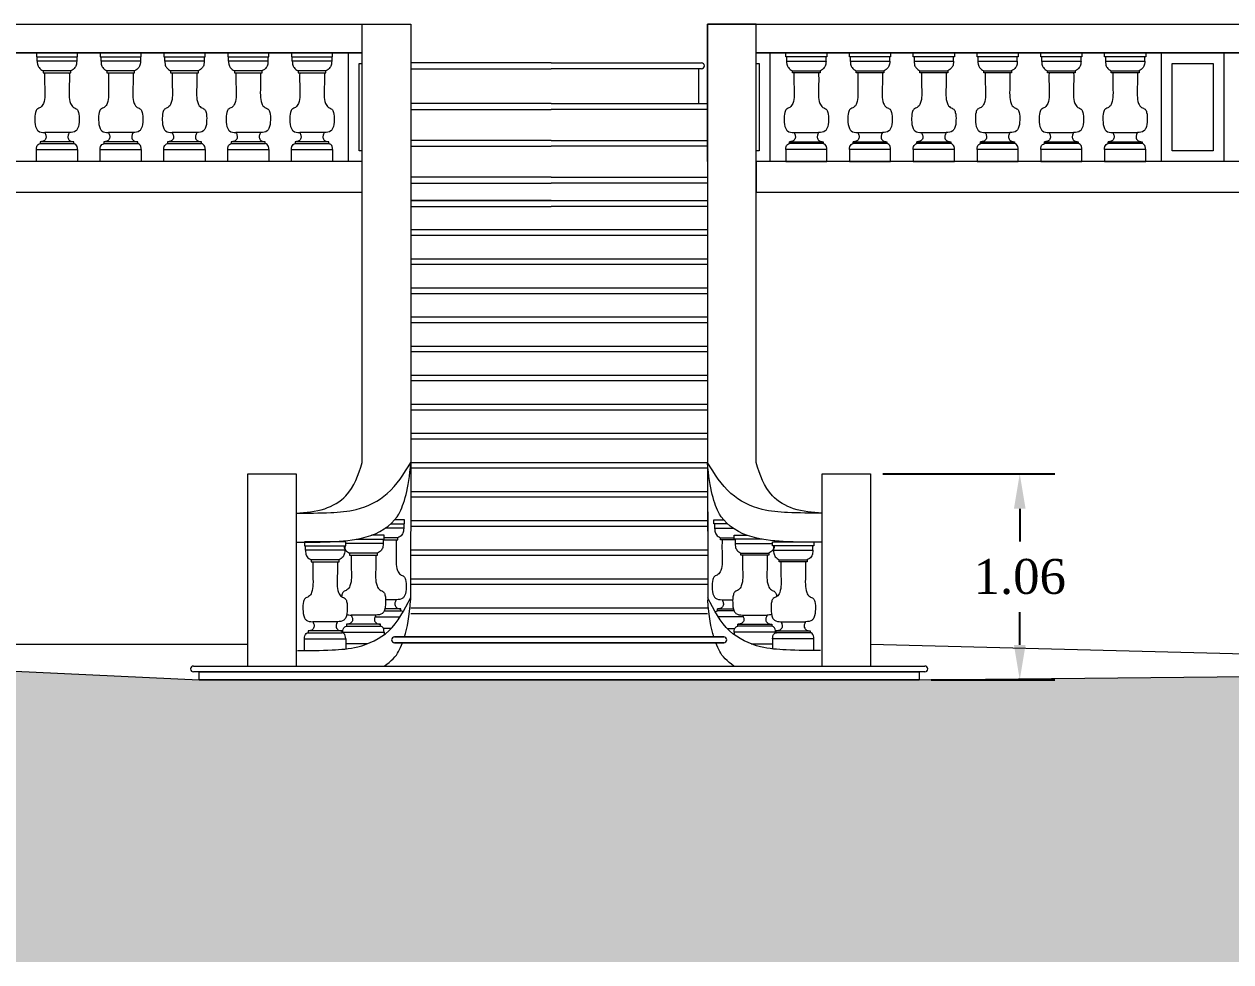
# Model space of a CAD drawing. Header units: millimetres. Extents: x -17502 to -16646, y 1856 to 2034.
# Drawn here: x -16912.18 to -16905.96, y 1865.61 to 1870.44 of the extents above; entities that cross this region are included whole.
import ezdxf

# ---------------------------------------------------------------- set-up
doc = ezdxf.new("R2010")
doc.units = ezdxf.units.MM
doc.layers.get('0').update_dxf_attribs({"lineweight": 9})
doc.layers.get('Defpoints').update_dxf_attribs({"lineweight": 9})
doc.styles.get("Standard").update_dxf_attribs({"font": 'times.ttf'})
doc.dimstyles.get("Standard").update_dxf_attribs({"dimtxt": 0.18, "dimasz": 0.18, "dimexe": 0.18, "dimexo": 0.0625, "dimgap": 0.09, "dimtad": 0, "dimtih": 1, "dimtoh": 1, "dimzin": 0, "dimdsep": 46, "dimtxsty": 'Standard', "dimcen": 0.09, "dimadec": 0, "dimazin": 0, "dimtfac": 1, "dimtofl": 0, "dimtmove": 0, "dimatfit": 3, "dimfxl": 1, "dimtolj": 1, "dimtzin": 0, "dimarcsym": 0})

# ---------------------------------------------------------------- blocks, each defined once
blk = doc.blocks.new('*D528')
at = {"color": 0, "lineweight": -2, "transparency": 16777216}
for p, q in [((-16907.7588, 1868.1227), (-16906.8722, 1868.1227)), ((-16907.0522, 1867.9427), (-16907.0522, 1867.7736)), ((-16907.0522, 1867.241), (-16907.0522, 1867.41)), ((-16907.5088, 1867.061), (-16906.8722, 1867.061))]:
    blk.add_line(p, q, dxfattribs=at)
at = {"color": 0, "lineweight": 9, "transparency": 16777216}
for points in [[(-16907.0822, 1867.9427), (-16907.0222, 1867.9427), (-16907.0522, 1868.1227)], [(-16907.0822, 1867.241), (-16907.0222, 1867.241), (-16907.0522, 1867.061)]]:
    blk.add_solid(points, dxfattribs=at)
at = {"layer": 'Defpoints', "color": 0, "lineweight": 9, "transparency": 16777216}
for p in [(-16907.8213, 1868.1227), (-16907.5713, 1867.061), (-16907.0522, 1867.061)]:
    blk.add_point(p, dxfattribs=at)
at = {"color": 0, "lineweight": 9, "transparency": 16777216, "insert": (-16907.0522, 1867.5918), "char_height": 0.18, "attachment_point": 5}
blk.add_mtext('\\A1;1.06', dxfattribs=at)

msp = doc.modelspace()

# ---------------------------------------------------------------- hatches: boundary and pattern name
at = {"lineweight": 9}
msp.add_hatch(color=254, dxfattribs=at).paths.add_polyline_path([(-16920.2863, 1868.3375), (-16915.1913, 1867.575), (-16915.1913, 1867.245), (-16911.2813, 1867.061), (-16907.5713, 1867.061), (-16902.7002, 1867.1129), (-16892.2233, 1866.8426), (-16892.2233, 1865.6063), (-16920.2863, 1865.6063)])

# ---------------------------------------------------------------- linework, layer by layer
for p, q in [((-16909.4679, 1870.2417), (-16910.1913, 1870.2417)), ((-16909.4679, 1870.2417), (-16908.6929, 1870.2417)), ((-16910.1913, 1870.2117), (-16909.4679, 1870.2117)), ((-16908.6929, 1870.2117), (-16909.4679, 1870.2117)), ((-16909.4679, 1870.0317), (-16910.1913, 1870.0317)), ((-16910.1913, 1870.0017), (-16909.4679, 1870.0017)), ((-16909.4679, 1870.0317), (-16908.6613, 1870.0317)), ((-16908.6613, 1870.0017), (-16909.4679, 1870.0017)), ((-16909.4679, 1869.8417), (-16910.1913, 1869.8417)), ((-16910.1913, 1869.8117), (-16909.4679, 1869.8117)), ((-16909.4679, 1869.8417), (-16908.6613, 1869.8417)), ((-16908.6613, 1869.8117), (-16909.4679, 1869.8117)), ((-16909.4679, 1869.6517), (-16910.1913, 1869.6517)), ((-16910.1913, 1869.6217), (-16909.4679, 1869.6217)), ((-16909.4679, 1869.6517), (-16908.6613, 1869.6517)), ((-16908.6613, 1869.6217), (-16909.4679, 1869.6217)), ((-16909.4679, 1869.5317), (-16910.1913, 1869.5317)), ((-16910.1913, 1869.5017), (-16909.4679, 1869.5017)), ((-16909.4679, 1869.5317), (-16908.6613, 1869.5317)), ((-16908.6613, 1869.5017), (-16909.4679, 1869.5017))]:
    msp.add_line(p, q, dxfattribs=at)
for points in [[(-16910.4413, 1870.2939), (-16915.2213, 1870.2939), (-16915.2213, 1870.4415), (-16910.1913, 1870.4415), (-16910.1913, 1870.2939)], [(-16910.4413, 1868.1804), (-16910.4413, 1870.4415), (-16910.1913, 1870.4415), (-16910.1913, 1868.1804)], [(-16908.6613, 1870.2939), (-16908.6613, 1870.4415), (-16903.9829, 1870.4415), (-16903.9829, 1870.2939), (-16908.4113, 1870.2939)], [(-16908.4113, 1868.1804), (-16908.4113, 1870.4415), (-16908.6613, 1870.4415), (-16908.6613, 1868.3836)], [(-16914.8696, 1870.2939), (-16912.8521, 1870.2939), (-16912.5304, 1870.2939), (-16910.5129, 1870.2939)], [(-16910.4413, 1869.7332), (-16910.5129, 1869.7332), (-16910.5129, 1870.2939), (-16910.4413, 1870.2939)], [(-16910.1913, 1870.2939), (-16910.1913, 1869.7332)], [(-16908.6613, 1869.7332), (-16908.6613, 1870.2939)], [(-16908.4113, 1870.2939), (-16908.3396, 1870.2939), (-16908.3396, 1869.7332), (-16908.4113, 1869.7332)], [(-16908.3396, 1870.2939), (-16906.3221, 1870.2939), (-16906.0004, 1870.2939), (-16903.9829, 1870.2939)], [(-16910.4413, 1869.7886), (-16910.4575, 1869.7886), (-16910.4575, 1870.2384), (-16910.4413, 1870.2384)], [(-16908.4113, 1870.2384), (-16908.395, 1870.2384), (-16908.395, 1869.7886), (-16908.4113, 1869.7886)], [(-16911.943, 1870.201), (-16912.0863, 1870.201)], [(-16911.6143, 1870.201), (-16911.7576, 1870.201)], [(-16911.2857, 1870.201), (-16911.429, 1870.201)], [(-16910.9571, 1870.201), (-16911.1004, 1870.201)], [(-16910.6285, 1870.201), (-16910.7718, 1870.201)], [(-16908.7079, 1870.2117), (-16908.7079, 1870.0317), (-16908.6613, 1870.0317)], [(-16908.2241, 1870.201), (-16908.0808, 1870.201)], [(-16907.8954, 1870.201), (-16907.7521, 1870.201)], [(-16907.5668, 1870.201), (-16907.4235, 1870.201)], [(-16907.2382, 1870.201), (-16907.0949, 1870.201)], [(-16906.9095, 1870.201), (-16906.7662, 1870.201)], [(-16906.5809, 1870.201), (-16906.4376, 1870.201)], [(-16911.9512, 1869.8821), (-16912.078, 1869.8821)], [(-16911.6226, 1869.8821), (-16911.7493, 1869.8821)], [(-16911.294, 1869.8821), (-16911.4207, 1869.8821)], [(-16910.9654, 1869.8821), (-16911.0921, 1869.8821)], [(-16910.6367, 1869.8821), (-16910.7635, 1869.8821)], [(-16908.2158, 1869.8821), (-16908.089, 1869.8821)], [(-16907.8871, 1869.8821), (-16907.7604, 1869.8821)], [(-16907.5585, 1869.8821), (-16907.4318, 1869.8821)], [(-16907.2299, 1869.8821), (-16907.1032, 1869.8821)], [(-16906.9013, 1869.8821), (-16906.7745, 1869.8821)], [(-16906.5726, 1869.8821), (-16906.4459, 1869.8821)], [(-16910.4413, 1869.7332), (-16915.1913, 1869.7332)], [(-16910.1913, 1869.5317), (-16908.6613, 1869.5317)], [(-16910.1913, 1869.3817), (-16908.6613, 1869.3817)], [(-16908.6613, 1869.3517), (-16910.1913, 1869.3517)], [(-16910.1913, 1869.2317), (-16908.6613, 1869.2317)], [(-16908.6613, 1869.2017), (-16910.1913, 1869.2017)], [(-16910.1913, 1869.0817), (-16908.6613, 1869.0817)], [(-16908.6613, 1869.0517), (-16910.1913, 1869.0517)], [(-16910.1913, 1868.9317), (-16908.6613, 1868.9317)], [(-16908.6613, 1868.9017), (-16910.1913, 1868.9017)], [(-16910.1913, 1868.7817), (-16908.6613, 1868.7817)], [(-16908.6613, 1868.7517), (-16910.1913, 1868.7517)], [(-16910.1913, 1868.6317), (-16908.6613, 1868.6317)], [(-16908.6613, 1868.6017), (-16910.1913, 1868.6017)], [(-16910.1913, 1868.4817), (-16908.6613, 1868.4817)], [(-16908.6613, 1868.4517), (-16910.1913, 1868.4517)], [(-16908.6613, 1868.3836), (-16908.66, 1867.4718)], [(-16910.1913, 1868.3317), (-16908.6613, 1868.3317)], [(-16908.6613, 1868.3017), (-16910.1913, 1868.3017)], [(-16910.1913, 1868.1817), (-16910.1925, 1867.4718)], [(-16910.1913, 1868.1817), (-16908.6613, 1868.1817)], [(-16908.661, 1868.18), (-16908.66, 1867.4718)], [(-16911.0313, 1867.1317), (-16911.0313, 1868.1227), (-16910.7813, 1868.1227), (-16910.7813, 1867.1317)], [(-16908.6613, 1868.1517), (-16910.1913, 1868.1517)], [(-16908.0713, 1867.1317), (-16908.0713, 1868.1227), (-16907.8213, 1868.1227), (-16907.8213, 1867.1317)], [(-16910.1913, 1868.0317), (-16908.6613, 1868.0317)], [(-16908.6613, 1868.0017), (-16910.1913, 1868.0017)], [(-16910.2942, 1867.8651), (-16910.2276, 1867.8651), (-16910.2276, 1867.8426), (-16910.3229, 1867.8426)], [(-16910.2942, 1867.8651), (-16910.2232, 1867.8651), (-16910.2232, 1867.8853), (-16910.2738, 1867.8853)], [(-16910.1913, 1867.8817), (-16908.6613, 1867.8817)], [(-16908.5583, 1867.8651), (-16908.6293, 1867.8651), (-16908.6293, 1867.8853), (-16908.5787, 1867.8853)], [(-16908.5583, 1867.8651), (-16908.6249, 1867.8651), (-16908.6249, 1867.8426), (-16908.5296, 1867.8426)], [(-16910.472, 1867.786), (-16910.3288, 1867.786), (-16910.3288, 1867.8062), (-16910.3929, 1867.8062)], [(-16908.6613, 1867.8517), (-16910.1913, 1867.8517)], [(-16908.3805, 1867.786), (-16908.5238, 1867.786), (-16908.5238, 1867.8062), (-16908.4596, 1867.8062)], [(-16910.5366, 1867.7719), (-16910.5366, 1867.7774)], [(-16910.472, 1867.786), (-16910.3331, 1867.786), (-16910.3331, 1867.7635), (-16910.5266, 1867.7635)], [(-16910.3331, 1867.7819), (-16910.2577, 1867.7819), (-16910.2577, 1867.7924), (-16910.3288, 1867.7924)], [(-16910.2577, 1867.7924), (-16910.3288, 1867.7924)], [(-16908.5948, 1867.7924), (-16908.5238, 1867.7924)], [(-16908.5194, 1867.7819), (-16908.5948, 1867.7819), (-16908.5948, 1867.7924), (-16908.5238, 1867.7924)], [(-16908.3805, 1867.786), (-16908.5194, 1867.786), (-16908.5194, 1867.7635), (-16908.3259, 1867.7635)], [(-16908.3159, 1867.7719), (-16908.3159, 1867.7774)], [(-16910.561, 1867.6791), (-16910.7043, 1867.6791)], [(-16910.3632, 1867.7133), (-16910.5065, 1867.7133)], [(-16910.1913, 1867.7317), (-16908.6613, 1867.7317)], [(-16908.6613, 1867.7017), (-16910.1913, 1867.7017)], [(-16908.4893, 1867.7133), (-16908.346, 1867.7133)], [(-16908.2915, 1867.6791), (-16908.1482, 1867.6791)], [(-16910.1913, 1867.5817), (-16908.6613, 1867.5817)], [(-16908.6613, 1867.5517), (-16910.1913, 1867.5517)], [(-16910.266, 1867.4735), (-16910.3206, 1867.4735)], [(-16910.1913, 1867.4317), (-16908.6613, 1867.4317)], [(-16908.5865, 1867.4735), (-16908.5319, 1867.4735)], [(-16910.3715, 1867.3944), (-16910.4982, 1867.3944)], [(-16910.3754, 1867.3856), (-16910.2459, 1867.3856)], [(-16910.3279, 1867.4168), (-16910.2421, 1867.4168), (-16910.2421, 1867.4264), (-16910.3244, 1867.4264)], [(-16908.6613, 1867.4017), (-16910.1913, 1867.4017)], [(-16908.5246, 1867.4168), (-16908.6104, 1867.4168), (-16908.6104, 1867.4264), (-16908.5281, 1867.4264)], [(-16908.4771, 1867.3856), (-16908.6067, 1867.3856)], [(-16908.481, 1867.3944), (-16908.3543, 1867.3944)], [(-16910.5693, 1867.3602), (-16910.696, 1867.3602)], [(-16910.541, 1867.3019), (-16910.541, 1867.3065), (-16910.3288, 1867.3065), (-16910.3288, 1867.2931)], [(-16910.2929, 1867.3246), (-16910.3315, 1867.3246)], [(-16908.5596, 1867.3246), (-16908.521, 1867.3246)], [(-16908.3115, 1867.3019), (-16908.3115, 1867.3065), (-16908.5238, 1867.3065), (-16908.5238, 1867.2931)], [(-16908.2832, 1867.3602), (-16908.1565, 1867.3602)], [(-16915.1913, 1867.245), (-16911.0313, 1867.245)], [(-16915.1913, 1867.245), (-16911.2813, 1867.061), (-16907.5713, 1867.061), (-16902.6218, 1867.1109)], [(-16910.7388, 1867.2113), (-16910.7388, 1867.2113), (-16910.7388, 1867.2723), (-16910.5266, 1867.2723), (-16910.5266, 1867.2199)], [(-16910.4166, 1867.2456), (-16910.5266, 1867.2456)], [(-16910.2747, 1867.2817), (-16908.5778, 1867.2817)], [(-16908.5778, 1867.2817), (-16910.2747, 1867.2817)], [(-16908.5778, 1867.2517), (-16910.2747, 1867.2517)], [(-16910.2747, 1867.2517), (-16908.5778, 1867.2517)], [(-16908.4359, 1867.2456), (-16908.3259, 1867.2456)], [(-16908.1137, 1867.2113), (-16908.1137, 1867.2113), (-16908.1137, 1867.2723), (-16908.3259, 1867.2723), (-16908.3259, 1867.2199)], [(-16907.8213, 1867.245), (-16892.2233, 1866.8426)], [(-16911.3113, 1867.1317), (-16907.5413, 1867.1317)], [(-16907.5413, 1867.1017), (-16911.3113, 1867.1017)], [(-16910.7813, 1867.061), (-16911.0313, 1867.061)], [(-16907.8213, 1867.061), (-16908.0713, 1867.061)]]:
    msp.add_lwpolyline(points, dxfattribs=at)
for points in [[(-16911.9085, 1870.2939), (-16912.1207, 1870.2939), (-16912.1207, 1870.2737), (-16911.9085, 1870.2737)], [(-16911.5799, 1870.2939), (-16911.7921, 1870.2939), (-16911.7921, 1870.2737), (-16911.5799, 1870.2737)], [(-16911.2512, 1870.2939), (-16911.4635, 1870.2939), (-16911.4635, 1870.2737), (-16911.2512, 1870.2737)], [(-16910.9226, 1870.2939), (-16911.1348, 1870.2939), (-16911.1348, 1870.2737), (-16910.9226, 1870.2737)], [(-16910.594, 1870.2939), (-16910.8062, 1870.2939), (-16910.8062, 1870.2737), (-16910.594, 1870.2737)], [(-16908.2585, 1870.2939), (-16908.0463, 1870.2939), (-16908.0463, 1870.2737), (-16908.2585, 1870.2737)], [(-16907.9299, 1870.2939), (-16907.7177, 1870.2939), (-16907.7177, 1870.2737), (-16907.9299, 1870.2737)], [(-16907.6013, 1870.2939), (-16907.389, 1870.2939), (-16907.389, 1870.2737), (-16907.6013, 1870.2737)], [(-16907.2726, 1870.2939), (-16907.0604, 1870.2939), (-16907.0604, 1870.2737), (-16907.2726, 1870.2737)], [(-16906.944, 1870.2939), (-16906.7318, 1870.2939), (-16906.7318, 1870.2737), (-16906.944, 1870.2737)], [(-16906.6154, 1870.2939), (-16906.4032, 1870.2939), (-16906.4032, 1870.2737), (-16906.6154, 1870.2737)], [(-16906.0004, 1869.7332), (-16906.3221, 1869.7332), (-16906.3221, 1870.2939), (-16906.0004, 1870.2939)], [(-16911.9128, 1870.2512), (-16912.1164, 1870.2512), (-16912.1164, 1870.2737), (-16911.9128, 1870.2737)], [(-16911.5842, 1870.2512), (-16911.7877, 1870.2512), (-16911.7877, 1870.2737), (-16911.5842, 1870.2737)], [(-16911.2556, 1870.2512), (-16911.4591, 1870.2512), (-16911.4591, 1870.2737), (-16911.2556, 1870.2737)], [(-16910.927, 1870.2512), (-16911.1305, 1870.2512), (-16911.1305, 1870.2737), (-16910.927, 1870.2737)], [(-16910.5983, 1870.2512), (-16910.8019, 1870.2512), (-16910.8019, 1870.2737), (-16910.5983, 1870.2737)], [(-16908.2542, 1870.2512), (-16908.0506, 1870.2512), (-16908.0506, 1870.2737), (-16908.2542, 1870.2737)], [(-16907.9255, 1870.2512), (-16907.722, 1870.2512), (-16907.722, 1870.2737), (-16907.9255, 1870.2737)], [(-16907.5969, 1870.2512), (-16907.3934, 1870.2512), (-16907.3934, 1870.2737), (-16907.5969, 1870.2737)], [(-16907.2683, 1870.2512), (-16907.0648, 1870.2512), (-16907.0648, 1870.2737), (-16907.2683, 1870.2737)], [(-16906.9397, 1870.2512), (-16906.7361, 1870.2512), (-16906.7361, 1870.2737), (-16906.9397, 1870.2737)], [(-16906.611, 1870.2512), (-16906.4075, 1870.2512), (-16906.4075, 1870.2737), (-16906.611, 1870.2737)], [(-16906.0558, 1869.7886), (-16906.2667, 1869.7886), (-16906.2667, 1870.2384), (-16906.0558, 1870.2384)], [(-16911.943, 1870.201), (-16912.0863, 1870.201), (-16912.0863, 1870.1905), (-16911.943, 1870.1905)], [(-16911.6143, 1870.201), (-16911.7576, 1870.201), (-16911.7576, 1870.1905), (-16911.6143, 1870.1905)], [(-16911.2857, 1870.201), (-16911.429, 1870.201), (-16911.429, 1870.1905), (-16911.2857, 1870.1905)], [(-16910.9571, 1870.201), (-16911.1004, 1870.201), (-16911.1004, 1870.1905), (-16910.9571, 1870.1905)], [(-16910.6285, 1870.201), (-16910.7718, 1870.201), (-16910.7718, 1870.1905), (-16910.6285, 1870.1905)], [(-16908.2241, 1870.201), (-16908.0808, 1870.201), (-16908.0808, 1870.1905), (-16908.2241, 1870.1905)], [(-16907.8954, 1870.201), (-16907.7521, 1870.201), (-16907.7521, 1870.1905), (-16907.8954, 1870.1905)], [(-16907.5668, 1870.201), (-16907.4235, 1870.201), (-16907.4235, 1870.1905), (-16907.5668, 1870.1905)], [(-16907.2382, 1870.201), (-16907.0949, 1870.201), (-16907.0949, 1870.1905), (-16907.2382, 1870.1905)], [(-16906.9095, 1870.201), (-16906.7662, 1870.201), (-16906.7662, 1870.1905), (-16906.9095, 1870.1905)], [(-16906.5809, 1870.201), (-16906.4376, 1870.201), (-16906.4376, 1870.1905), (-16906.5809, 1870.1905)], [(-16911.9085, 1869.7332), (-16912.1207, 1869.7332), (-16912.1207, 1869.7942), (-16911.9085, 1869.7942)], [(-16911.9274, 1869.835), (-16912.1019, 1869.835), (-16912.1019, 1869.8254), (-16911.9274, 1869.8254)], [(-16911.5799, 1869.7332), (-16911.7921, 1869.7332), (-16911.7921, 1869.7942), (-16911.5799, 1869.7942)], [(-16911.5987, 1869.835), (-16911.7732, 1869.835), (-16911.7732, 1869.8254), (-16911.5987, 1869.8254)], [(-16911.2512, 1869.7332), (-16911.4635, 1869.7332), (-16911.4635, 1869.7942), (-16911.2512, 1869.7942)], [(-16911.2701, 1869.835), (-16911.4446, 1869.835), (-16911.4446, 1869.8254), (-16911.2701, 1869.8254)], [(-16910.9226, 1869.7332), (-16911.1348, 1869.7332), (-16911.1348, 1869.7942), (-16910.9226, 1869.7942)], [(-16910.9415, 1869.835), (-16911.116, 1869.835), (-16911.116, 1869.8254), (-16910.9415, 1869.8254)], [(-16910.594, 1869.7332), (-16910.8062, 1869.7332), (-16910.8062, 1869.7942), (-16910.594, 1869.7942)], [(-16910.6129, 1869.835), (-16910.7874, 1869.835), (-16910.7874, 1869.8254), (-16910.6129, 1869.8254)], [(-16908.2585, 1869.7332), (-16908.0463, 1869.7332), (-16908.0463, 1869.7942), (-16908.2585, 1869.7942)], [(-16908.2397, 1869.835), (-16908.0652, 1869.835), (-16908.0652, 1869.8254), (-16908.2397, 1869.8254)], [(-16907.9299, 1869.7332), (-16907.7177, 1869.7332), (-16907.7177, 1869.7942), (-16907.9299, 1869.7942)], [(-16907.911, 1869.835), (-16907.7365, 1869.835), (-16907.7365, 1869.8254), (-16907.911, 1869.8254)], [(-16907.6013, 1869.7332), (-16907.389, 1869.7332), (-16907.389, 1869.7942), (-16907.6013, 1869.7942)], [(-16907.5824, 1869.835), (-16907.4079, 1869.835), (-16907.4079, 1869.8254), (-16907.5824, 1869.8254)], [(-16907.2726, 1869.7332), (-16907.0604, 1869.7332), (-16907.0604, 1869.7942), (-16907.2726, 1869.7942)], [(-16907.2538, 1869.835), (-16907.0793, 1869.835), (-16907.0793, 1869.8254), (-16907.2538, 1869.8254)], [(-16906.944, 1869.7332), (-16906.7318, 1869.7332), (-16906.7318, 1869.7942), (-16906.944, 1869.7942)], [(-16906.9251, 1869.835), (-16906.7506, 1869.835), (-16906.7506, 1869.8254), (-16906.9251, 1869.8254)], [(-16906.6154, 1869.7332), (-16906.4032, 1869.7332), (-16906.4032, 1869.7942), (-16906.6154, 1869.7942)], [(-16906.5965, 1869.835), (-16906.422, 1869.835), (-16906.422, 1869.8254), (-16906.5965, 1869.8254)], [(-16915.2213, 1869.575), (-16910.4413, 1869.575), (-16910.4413, 1869.7332), (-16915.2213, 1869.7332)], [(-16894.3046, 1869.7332), (-16908.4113, 1869.7332), (-16908.4113, 1869.575), (-16894.3046, 1869.575)], [(-16910.5266, 1867.7719), (-16910.7388, 1867.7719), (-16910.7388, 1867.7518), (-16910.5266, 1867.7518)], [(-16910.5309, 1867.7293), (-16910.7344, 1867.7293), (-16910.7344, 1867.7518), (-16910.5309, 1867.7518)], [(-16908.3259, 1867.7719), (-16908.1137, 1867.7719), (-16908.1137, 1867.7518), (-16908.3259, 1867.7518)], [(-16908.3216, 1867.7293), (-16908.1181, 1867.7293), (-16908.1181, 1867.7518), (-16908.3216, 1867.7518)], [(-16910.561, 1867.6791), (-16910.7043, 1867.6791), (-16910.7043, 1867.6686), (-16910.561, 1867.6686)], [(-16910.3632, 1867.7133), (-16910.5065, 1867.7133), (-16910.5065, 1867.7028), (-16910.3632, 1867.7028)], [(-16908.4893, 1867.7133), (-16908.346, 1867.7133), (-16908.346, 1867.7028), (-16908.4893, 1867.7028)], [(-16908.2915, 1867.6791), (-16908.1482, 1867.6791), (-16908.1482, 1867.6686), (-16908.2915, 1867.6686)], [(-16910.5454, 1867.3131), (-16910.7199, 1867.3131), (-16910.7199, 1867.3035), (-16910.5454, 1867.3035)], [(-16910.3476, 1867.3473), (-16910.5221, 1867.3473), (-16910.5221, 1867.3377), (-16910.3476, 1867.3377)], [(-16908.5049, 1867.3473), (-16908.3304, 1867.3473), (-16908.3304, 1867.3377), (-16908.5049, 1867.3377)], [(-16908.3071, 1867.3131), (-16908.1326, 1867.3131), (-16908.1326, 1867.3035), (-16908.3071, 1867.3035)], [(-16911.2813, 1867.1017), (-16907.5713, 1867.1017), (-16907.5713, 1867.061), (-16911.2813, 1867.061)]]:
    msp.add_lwpolyline(points, close=True, dxfattribs=at)
for centre, start, end in [((-16908.6929, 1870.2267), 270, 90), ((-16910.2747, 1867.2667), 90, 270), ((-16908.5778, 1867.2667), 270, 90), ((-16908.5778, 1867.2667), 270, 90), ((-16911.3113, 1867.1167), 90, 270), ((-16907.5413, 1867.1167), 270, 90)]:
    msp.add_arc(centre, 0.015, start, end, dxfattribs=at)
for points in [[(-16912.1164, 1870.2512), (-16912.1148, 1870.2349), (-16912.1072, 1870.2172), (-16912.0863, 1870.201)], [(-16911.9128, 1870.2512), (-16911.9145, 1870.2349), (-16911.922, 1870.2172), (-16911.943, 1870.201)], [(-16911.7877, 1870.2512), (-16911.7861, 1870.2349), (-16911.7786, 1870.2172), (-16911.7576, 1870.201)], [(-16911.5842, 1870.2512), (-16911.5858, 1870.2349), (-16911.5934, 1870.2172), (-16911.6143, 1870.201)], [(-16911.4591, 1870.2512), (-16911.4575, 1870.2349), (-16911.4499, 1870.2172), (-16911.429, 1870.201)], [(-16911.2556, 1870.2512), (-16911.2572, 1870.2349), (-16911.2648, 1870.2172), (-16911.2857, 1870.201)], [(-16911.1305, 1870.2512), (-16911.1289, 1870.2349), (-16911.1213, 1870.2172), (-16911.1004, 1870.201)], [(-16910.927, 1870.2512), (-16910.9286, 1870.2349), (-16910.9361, 1870.2172), (-16910.9571, 1870.201)], [(-16910.8019, 1870.2512), (-16910.8003, 1870.2349), (-16910.7927, 1870.2172), (-16910.7718, 1870.201)], [(-16910.5983, 1870.2512), (-16910.6, 1870.2349), (-16910.6075, 1870.2172), (-16910.6285, 1870.201)], [(-16908.2542, 1870.2512), (-16908.2526, 1870.2349), (-16908.245, 1870.2172), (-16908.2241, 1870.201)], [(-16908.0506, 1870.2512), (-16908.0522, 1870.2349), (-16908.0598, 1870.2172), (-16908.0808, 1870.201)], [(-16907.9255, 1870.2512), (-16907.9239, 1870.2349), (-16907.9164, 1870.2172), (-16907.8954, 1870.201)], [(-16907.722, 1870.2512), (-16907.7236, 1870.2349), (-16907.7312, 1870.2172), (-16907.7521, 1870.201)], [(-16907.5969, 1870.2512), (-16907.5953, 1870.2349), (-16907.5877, 1870.2172), (-16907.5668, 1870.201)], [(-16907.3934, 1870.2512), (-16907.395, 1870.2349), (-16907.4026, 1870.2172), (-16907.4235, 1870.201)], [(-16907.2683, 1870.2512), (-16907.2667, 1870.2349), (-16907.2591, 1870.2172), (-16907.2382, 1870.201)], [(-16907.0648, 1870.2512), (-16907.0664, 1870.2349), (-16907.0739, 1870.2172), (-16907.0949, 1870.201)], [(-16906.9397, 1870.2512), (-16906.9381, 1870.2349), (-16906.9305, 1870.2172), (-16906.9095, 1870.201)], [(-16906.7361, 1870.2512), (-16906.7377, 1870.2349), (-16906.7453, 1870.2172), (-16906.7662, 1870.201)], [(-16906.611, 1870.2512), (-16906.6094, 1870.2349), (-16906.6019, 1870.2172), (-16906.5809, 1870.201)], [(-16906.4075, 1870.2512), (-16906.4091, 1870.2349), (-16906.4167, 1870.2172), (-16906.4376, 1870.201)], [(-16912.0781, 1870.1905), (-16912.0781, 1870.132), (-16912.077, 1870.074), (-16912.0843, 1870.0328), (-16912.0997, 1870.012), (-16912.1173, 1870.0025), (-16912.1255, 1869.9865), (-16912.1289, 1869.9465), (-16912.1207, 1869.9026), (-16912.1119, 1869.8906), (-16912.078, 1869.8821)], [(-16911.9511, 1870.1905), (-16911.9511, 1870.132), (-16911.9522, 1870.074), (-16911.9449, 1870.0328), (-16911.9295, 1870.012), (-16911.9119, 1870.0025), (-16911.9037, 1869.9865), (-16911.9004, 1869.9465), (-16911.9085, 1869.9026), (-16911.9174, 1869.8906), (-16911.9512, 1869.8821)], [(-16911.7495, 1870.1905), (-16911.7495, 1870.132), (-16911.7484, 1870.074), (-16911.7557, 1870.0328), (-16911.7711, 1870.012), (-16911.7887, 1870.0025), (-16911.7969, 1869.9865), (-16911.8002, 1869.9465), (-16911.7921, 1869.9026), (-16911.7832, 1869.8906), (-16911.7493, 1869.8821)], [(-16911.6225, 1870.1905), (-16911.6225, 1870.132), (-16911.6235, 1870.074), (-16911.6163, 1870.0328), (-16911.6009, 1870.012), (-16911.5833, 1870.0025), (-16911.5751, 1869.9865), (-16911.5717, 1869.9465), (-16911.5799, 1869.9026), (-16911.5887, 1869.8906), (-16911.6226, 1869.8821)], [(-16911.4209, 1870.1905), (-16911.4209, 1870.132), (-16911.4198, 1870.074), (-16911.4271, 1870.0328), (-16911.4424, 1870.012), (-16911.4601, 1870.0025), (-16911.4682, 1869.9865), (-16911.4716, 1869.9465), (-16911.4635, 1869.9026), (-16911.4546, 1869.8906), (-16911.4207, 1869.8821)], [(-16911.2938, 1870.1905), (-16911.2938, 1870.132), (-16911.2949, 1870.074), (-16911.2876, 1870.0328), (-16911.2723, 1870.012), (-16911.2546, 1870.0025), (-16911.2465, 1869.9865), (-16911.2431, 1869.9465), (-16911.2512, 1869.9026), (-16911.2601, 1869.8906), (-16911.294, 1869.8821)], [(-16911.0923, 1870.1905), (-16911.0923, 1870.132), (-16911.0912, 1870.074), (-16911.0985, 1870.0328), (-16911.1138, 1870.012), (-16911.1315, 1870.0025), (-16911.1396, 1869.9865), (-16911.143, 1869.9465), (-16911.1348, 1869.9026), (-16911.126, 1869.8906), (-16911.0921, 1869.8821)], [(-16910.9652, 1870.1905), (-16910.9652, 1870.132), (-16910.9663, 1870.074), (-16910.959, 1870.0328), (-16910.9437, 1870.012), (-16910.926, 1870.0025), (-16910.9178, 1869.9865), (-16910.9145, 1869.9465), (-16910.9226, 1869.9026), (-16910.9315, 1869.8906), (-16910.9654, 1869.8821)], [(-16910.7636, 1870.1905), (-16910.7636, 1870.132), (-16910.7625, 1870.074), (-16910.7698, 1870.0328), (-16910.7852, 1870.012), (-16910.8028, 1870.0025), (-16910.811, 1869.9865), (-16910.8143, 1869.9465), (-16910.8062, 1869.9026), (-16910.7974, 1869.8906), (-16910.7635, 1869.8821)], [(-16910.6366, 1870.1905), (-16910.6366, 1870.132), (-16910.6377, 1870.074), (-16910.6304, 1870.0328), (-16910.615, 1870.012), (-16910.5974, 1870.0025), (-16910.5892, 1869.9865), (-16910.5859, 1869.9465), (-16910.594, 1869.9026), (-16910.6029, 1869.8906), (-16910.6367, 1869.8821)], [(-16908.2159, 1870.1905), (-16908.2159, 1870.132), (-16908.2148, 1870.074), (-16908.2221, 1870.0328), (-16908.2375, 1870.012), (-16908.2551, 1870.0025), (-16908.2633, 1869.9865), (-16908.2666, 1869.9465), (-16908.2585, 1869.9026), (-16908.2497, 1869.8906), (-16908.2158, 1869.8821)], [(-16908.0889, 1870.1905), (-16908.0889, 1870.132), (-16908.09, 1870.074), (-16908.0827, 1870.0328), (-16908.0673, 1870.012), (-16908.0497, 1870.0025), (-16908.0415, 1869.9865), (-16908.0382, 1869.9465), (-16908.0463, 1869.9026), (-16908.0551, 1869.8906), (-16908.089, 1869.8821)], [(-16907.8873, 1870.1905), (-16907.8873, 1870.132), (-16907.8862, 1870.074), (-16907.8935, 1870.0328), (-16907.9088, 1870.012), (-16907.9265, 1870.0025), (-16907.9347, 1869.9865), (-16907.938, 1869.9465), (-16907.9299, 1869.9026), (-16907.921, 1869.8906), (-16907.8871, 1869.8821)], [(-16907.7603, 1870.1905), (-16907.7603, 1870.132), (-16907.7613, 1870.074), (-16907.754, 1870.0328), (-16907.7387, 1870.012), (-16907.721, 1870.0025), (-16907.7129, 1869.9865), (-16907.7095, 1869.9465), (-16907.7177, 1869.9026), (-16907.7265, 1869.8906), (-16907.7604, 1869.8821)], [(-16907.5587, 1870.1905), (-16907.5587, 1870.132), (-16907.5576, 1870.074), (-16907.5649, 1870.0328), (-16907.5802, 1870.012), (-16907.5979, 1870.0025), (-16907.606, 1869.9865), (-16907.6094, 1869.9465), (-16907.6013, 1869.9026), (-16907.5924, 1869.8906), (-16907.5585, 1869.8821)], [(-16907.4316, 1870.1905), (-16907.4316, 1870.132), (-16907.4327, 1870.074), (-16907.4254, 1870.0328), (-16907.4101, 1870.012), (-16907.3924, 1870.0025), (-16907.3843, 1869.9865), (-16907.3809, 1869.9465), (-16907.389, 1869.9026), (-16907.3979, 1869.8906), (-16907.4318, 1869.8821)], [(-16907.23, 1870.1905), (-16907.23, 1870.132), (-16907.229, 1870.074), (-16907.2363, 1870.0328), (-16907.2516, 1870.012), (-16907.2693, 1870.0025), (-16907.2774, 1869.9865), (-16907.2808, 1869.9465), (-16907.2726, 1869.9026), (-16907.2638, 1869.8906), (-16907.2299, 1869.8821)], [(-16907.103, 1870.1905), (-16907.103, 1870.132), (-16907.1041, 1870.074), (-16907.0968, 1870.0328), (-16907.0815, 1870.012), (-16907.0638, 1870.0025), (-16907.0556, 1869.9865), (-16907.0523, 1869.9465), (-16907.0604, 1869.9026), (-16907.0693, 1869.8906), (-16907.1032, 1869.8821)], [(-16906.9014, 1870.1905), (-16906.9014, 1870.132), (-16906.9003, 1870.074), (-16906.9076, 1870.0328), (-16906.923, 1870.012), (-16906.9406, 1870.0025), (-16906.9488, 1869.9865), (-16906.9521, 1869.9465), (-16906.944, 1869.9026), (-16906.9352, 1869.8906), (-16906.9013, 1869.8821)], [(-16906.7744, 1870.1905), (-16906.7744, 1870.132), (-16906.7755, 1870.074), (-16906.7682, 1870.0328), (-16906.7528, 1870.012), (-16906.7352, 1870.0025), (-16906.727, 1869.9865), (-16906.7237, 1869.9465), (-16906.7318, 1869.9026), (-16906.7406, 1869.8906), (-16906.7745, 1869.8821)], [(-16906.5728, 1870.1905), (-16906.5728, 1870.132), (-16906.5717, 1870.074), (-16906.579, 1870.0328), (-16906.5943, 1870.012), (-16906.612, 1870.0025), (-16906.6202, 1869.9865), (-16906.6235, 1869.9465), (-16906.6154, 1869.9026), (-16906.6065, 1869.8906), (-16906.5726, 1869.8821)], [(-16906.4458, 1870.1905), (-16906.4458, 1870.132), (-16906.4468, 1870.074), (-16906.4395, 1870.0328), (-16906.4242, 1870.012), (-16906.4065, 1870.0025), (-16906.3984, 1869.9865), (-16906.395, 1869.9465), (-16906.4032, 1869.9026), (-16906.412, 1869.8906), (-16906.4459, 1869.8821)], [(-16912.078, 1869.8821), (-16912.0741, 1869.8733), (-16912.071, 1869.8577), (-16912.0796, 1869.8417), (-16912.0938, 1869.8357), (-16912.1019, 1869.835)], [(-16911.9512, 1869.8821), (-16911.9551, 1869.8733), (-16911.9583, 1869.8577), (-16911.9496, 1869.8417), (-16911.9354, 1869.8357), (-16911.9274, 1869.835)], [(-16911.7493, 1869.8821), (-16911.7455, 1869.8733), (-16911.7423, 1869.8577), (-16911.751, 1869.8417), (-16911.7652, 1869.8357), (-16911.7732, 1869.835)], [(-16911.6226, 1869.8821), (-16911.6265, 1869.8733), (-16911.6296, 1869.8577), (-16911.621, 1869.8417), (-16911.6068, 1869.8357), (-16911.5987, 1869.835)], [(-16911.4207, 1869.8821), (-16911.4168, 1869.8733), (-16911.4137, 1869.8577), (-16911.4224, 1869.8417), (-16911.4366, 1869.8357), (-16911.4446, 1869.835)], [(-16911.294, 1869.8821), (-16911.2979, 1869.8733), (-16911.301, 1869.8577), (-16911.2923, 1869.8417), (-16911.2782, 1869.8357), (-16911.2701, 1869.835)], [(-16911.0921, 1869.8821), (-16911.0882, 1869.8733), (-16911.0851, 1869.8577), (-16911.0938, 1869.8417), (-16911.1079, 1869.8357), (-16911.116, 1869.835)], [(-16910.9654, 1869.8821), (-16910.9693, 1869.8733), (-16910.9724, 1869.8577), (-16910.9637, 1869.8417), (-16910.9495, 1869.8357), (-16910.9415, 1869.835)], [(-16910.7635, 1869.8821), (-16910.7596, 1869.8733), (-16910.7565, 1869.8577), (-16910.7651, 1869.8417), (-16910.7793, 1869.8357), (-16910.7874, 1869.835)], [(-16910.6367, 1869.8821), (-16910.6406, 1869.8733), (-16910.6438, 1869.8577), (-16910.6351, 1869.8417), (-16910.6209, 1869.8357), (-16910.6129, 1869.835)], [(-16908.2158, 1869.8821), (-16908.2119, 1869.8733), (-16908.2088, 1869.8577), (-16908.2174, 1869.8417), (-16908.2316, 1869.8357), (-16908.2397, 1869.835)], [(-16908.089, 1869.8821), (-16908.0929, 1869.8733), (-16908.0961, 1869.8577), (-16908.0874, 1869.8417), (-16908.0732, 1869.8357), (-16908.0652, 1869.835)], [(-16907.8871, 1869.8821), (-16907.8832, 1869.8733), (-16907.8801, 1869.8577), (-16907.8888, 1869.8417), (-16907.903, 1869.8357), (-16907.911, 1869.835)], [(-16907.7604, 1869.8821), (-16907.7643, 1869.8733), (-16907.7674, 1869.8577), (-16907.7588, 1869.8417), (-16907.7446, 1869.8357), (-16907.7365, 1869.835)], [(-16907.5585, 1869.8821), (-16907.5546, 1869.8733), (-16907.5515, 1869.8577), (-16907.5602, 1869.8417), (-16907.5744, 1869.8357), (-16907.5824, 1869.835)], [(-16907.4318, 1869.8821), (-16907.4357, 1869.8733), (-16907.4388, 1869.8577), (-16907.4301, 1869.8417), (-16907.4159, 1869.8357), (-16907.4079, 1869.835)], [(-16907.2299, 1869.8821), (-16907.226, 1869.8733), (-16907.2229, 1869.8577), (-16907.2315, 1869.8417), (-16907.2457, 1869.8357), (-16907.2538, 1869.835)], [(-16907.1032, 1869.8821), (-16907.1071, 1869.8733), (-16907.1102, 1869.8577), (-16907.1015, 1869.8417), (-16907.0873, 1869.8357), (-16907.0793, 1869.835)], [(-16906.9013, 1869.8821), (-16906.8974, 1869.8733), (-16906.8942, 1869.8577), (-16906.9029, 1869.8417), (-16906.9171, 1869.8357), (-16906.9251, 1869.835)], [(-16906.7745, 1869.8821), (-16906.7784, 1869.8733), (-16906.7815, 1869.8577), (-16906.7729, 1869.8417), (-16906.7587, 1869.8357), (-16906.7506, 1869.835)], [(-16906.5726, 1869.8821), (-16906.5687, 1869.8733), (-16906.5656, 1869.8577), (-16906.5743, 1869.8417), (-16906.5885, 1869.8357), (-16906.5965, 1869.835)], [(-16906.4459, 1869.8821), (-16906.4498, 1869.8733), (-16906.4529, 1869.8577), (-16906.4443, 1869.8417), (-16906.4301, 1869.8357), (-16906.422, 1869.835)], [(-16912.1207, 1869.7942), (-16912.1189, 1869.8099), (-16912.1114, 1869.8211), (-16912.1019, 1869.8254), (-16912.1016, 1869.8255)], [(-16911.9085, 1869.7942), (-16911.9104, 1869.8099), (-16911.9178, 1869.8211), (-16911.9274, 1869.8254), (-16911.9276, 1869.8255)], [(-16911.7921, 1869.7942), (-16911.7902, 1869.8099), (-16911.7828, 1869.8211), (-16911.7732, 1869.8254), (-16911.773, 1869.8255)], [(-16911.5799, 1869.7942), (-16911.5817, 1869.8099), (-16911.5892, 1869.8211), (-16911.5987, 1869.8254), (-16911.599, 1869.8255)], [(-16911.4635, 1869.7942), (-16911.4616, 1869.8099), (-16911.4542, 1869.8211), (-16911.4446, 1869.8254), (-16911.4443, 1869.8255)], [(-16911.2512, 1869.7942), (-16911.2531, 1869.8099), (-16911.2605, 1869.8211), (-16911.2701, 1869.8254), (-16911.2704, 1869.8255)], [(-16911.1348, 1869.7942), (-16911.133, 1869.8099), (-16911.1256, 1869.8211), (-16911.116, 1869.8254), (-16911.1157, 1869.8255)], [(-16910.9226, 1869.7942), (-16910.9245, 1869.8099), (-16910.9319, 1869.8211), (-16910.9415, 1869.8254), (-16910.9418, 1869.8255)], [(-16910.8062, 1869.7942), (-16910.8044, 1869.8099), (-16910.7969, 1869.8211), (-16910.7874, 1869.8254), (-16910.7871, 1869.8255)], [(-16910.594, 1869.7942), (-16910.5958, 1869.8099), (-16910.6033, 1869.8211), (-16910.6129, 1869.8254), (-16910.6131, 1869.8255)], [(-16908.2585, 1869.7942), (-16908.2567, 1869.8099), (-16908.2492, 1869.8211), (-16908.2397, 1869.8254), (-16908.2394, 1869.8255)], [(-16908.0463, 1869.7942), (-16908.0481, 1869.8099), (-16908.0556, 1869.8211), (-16908.0652, 1869.8254), (-16908.0654, 1869.8255)], [(-16907.9299, 1869.7942), (-16907.928, 1869.8099), (-16907.9206, 1869.8211), (-16907.911, 1869.8254), (-16907.9107, 1869.8255)], [(-16907.7177, 1869.7942), (-16907.7195, 1869.8099), (-16907.7269, 1869.8211), (-16907.7365, 1869.8254), (-16907.7368, 1869.8255)], [(-16907.6013, 1869.7942), (-16907.5994, 1869.8099), (-16907.592, 1869.8211), (-16907.5824, 1869.8254), (-16907.5821, 1869.8255)], [(-16907.389, 1869.7942), (-16907.3909, 1869.8099), (-16907.3983, 1869.8211), (-16907.4079, 1869.8254), (-16907.4082, 1869.8255)], [(-16907.2726, 1869.7942), (-16907.2708, 1869.8099), (-16907.2634, 1869.8211), (-16907.2538, 1869.8254), (-16907.2535, 1869.8255)], [(-16907.0604, 1869.7942), (-16907.0623, 1869.8099), (-16907.0697, 1869.8211), (-16907.0793, 1869.8254), (-16907.0796, 1869.8255)], [(-16906.944, 1869.7942), (-16906.9422, 1869.8099), (-16906.9347, 1869.8211), (-16906.9251, 1869.8254), (-16906.9249, 1869.8255)], [(-16906.7318, 1869.7942), (-16906.7336, 1869.8099), (-16906.7411, 1869.8211), (-16906.7506, 1869.8254), (-16906.7509, 1869.8255)], [(-16906.6154, 1869.7942), (-16906.6135, 1869.8099), (-16906.6061, 1869.8211), (-16906.5965, 1869.8254), (-16906.5962, 1869.8255)], [(-16906.4032, 1869.7942), (-16906.405, 1869.8099), (-16906.4124, 1869.8211), (-16906.422, 1869.8254), (-16906.4223, 1869.8255)], [(-16910.7813, 1867.9196), (-16910.6348, 1867.943), (-16910.5251, 1868.01), (-16910.4413, 1868.1804)], [(-16910.7813, 1867.9196), (-16910.6036, 1867.9232), (-16910.4719, 1867.9392), (-16910.3119, 1868.0216), (-16910.1913, 1868.1804)], [(-16908.0713, 1867.9196), (-16908.2489, 1867.9232), (-16908.3806, 1867.9392), (-16908.5406, 1868.0216), (-16908.6613, 1868.1804)], [(-16908.0713, 1867.9196), (-16908.2177, 1867.943), (-16908.3274, 1868.01), (-16908.4113, 1868.1804)], [(-16910.2276, 1867.8426), (-16910.2292, 1867.8263), (-16910.2368, 1867.8086), (-16910.2577, 1867.7924)], [(-16908.6249, 1867.8426), (-16908.6233, 1867.8263), (-16908.6157, 1867.8086), (-16908.5948, 1867.7924)], [(-16910.3331, 1867.7635), (-16910.3347, 1867.7473), (-16910.3423, 1867.7295), (-16910.3632, 1867.7133)], [(-16910.2658, 1867.7819), (-16910.2658, 1867.7234), (-16910.2669, 1867.6654), (-16910.2596, 1867.6242), (-16910.2443, 1867.6034), (-16910.2266, 1867.594), (-16910.2185, 1867.5779), (-16910.2151, 1867.5379), (-16910.2232, 1867.494), (-16910.2321, 1867.482), (-16910.266, 1867.4735)], [(-16908.5867, 1867.7819), (-16908.5867, 1867.7234), (-16908.5856, 1867.6654), (-16908.5929, 1867.6242), (-16908.6082, 1867.6034), (-16908.6259, 1867.594), (-16908.634, 1867.5779), (-16908.6374, 1867.5379), (-16908.6293, 1867.494), (-16908.6204, 1867.482), (-16908.5865, 1867.4735)], [(-16908.5194, 1867.7635), (-16908.5178, 1867.7473), (-16908.5102, 1867.7295), (-16908.4893, 1867.7133)], [(-16910.7344, 1867.7293), (-16910.7328, 1867.713), (-16910.7253, 1867.6953), (-16910.7043, 1867.6791)], [(-16910.5309, 1867.7293), (-16910.5325, 1867.713), (-16910.5401, 1867.6953), (-16910.561, 1867.6791)], [(-16910.3713, 1867.7028), (-16910.3713, 1867.6444), (-16910.3724, 1867.5863), (-16910.3651, 1867.5451), (-16910.3498, 1867.5243), (-16910.3321, 1867.5149), (-16910.324, 1867.4988), (-16910.3206, 1867.4588), (-16910.3288, 1867.415), (-16910.3376, 1867.4029), (-16910.3715, 1867.3944)], [(-16908.4812, 1867.7028), (-16908.4812, 1867.6444), (-16908.4801, 1867.5863), (-16908.4874, 1867.5451), (-16908.5027, 1867.5243), (-16908.5204, 1867.5149), (-16908.5285, 1867.4988), (-16908.5319, 1867.4588), (-16908.5238, 1867.415), (-16908.5149, 1867.4029), (-16908.481, 1867.3944)], [(-16908.3216, 1867.7293), (-16908.32, 1867.713), (-16908.3124, 1867.6953), (-16908.2915, 1867.6791)], [(-16908.1181, 1867.7293), (-16908.1197, 1867.713), (-16908.1272, 1867.6953), (-16908.1482, 1867.6791)], [(-16910.6962, 1867.6686), (-16910.6962, 1867.6101), (-16910.6951, 1867.5521), (-16910.7024, 1867.5108), (-16910.7178, 1867.49), (-16910.7354, 1867.4806), (-16910.7436, 1867.4646), (-16910.7469, 1867.4245), (-16910.7388, 1867.3807), (-16910.7299, 1867.3686), (-16910.696, 1867.3602)], [(-16910.5692, 1867.6686), (-16910.5692, 1867.6101), (-16910.5702, 1867.5521), (-16910.563, 1867.5108), (-16910.5476, 1867.49), (-16910.5299, 1867.4806), (-16910.5218, 1867.4646), (-16910.5184, 1867.4245), (-16910.5266, 1867.3807), (-16910.5354, 1867.3686), (-16910.5693, 1867.3602)], [(-16908.2833, 1867.6686), (-16908.2833, 1867.6101), (-16908.2823, 1867.5521), (-16908.2896, 1867.5108), (-16908.3049, 1867.49), (-16908.3226, 1867.4806), (-16908.3307, 1867.4646), (-16908.3341, 1867.4245), (-16908.3259, 1867.3807), (-16908.3171, 1867.3686), (-16908.2832, 1867.3602)], [(-16908.1563, 1867.6686), (-16908.1563, 1867.6101), (-16908.1574, 1867.5521), (-16908.1501, 1867.5108), (-16908.1348, 1867.49), (-16908.1171, 1867.4806), (-16908.1089, 1867.4646), (-16908.1056, 1867.4245), (-16908.1137, 1867.3807), (-16908.1226, 1867.3686), (-16908.1565, 1867.3602)], [(-16910.7741, 1867.211), (-16910.5964, 1867.2147), (-16910.4647, 1867.2307), (-16910.3047, 1867.313), (-16910.1925, 1867.483)], [(-16910.266, 1867.4735), (-16910.2699, 1867.4647), (-16910.273, 1867.4491), (-16910.2643, 1867.4331), (-16910.2501, 1867.4271), (-16910.2421, 1867.4264)], [(-16908.0784, 1867.211), (-16908.2561, 1867.2147), (-16908.3878, 1867.2306), (-16908.5478, 1867.313), (-16908.6601, 1867.483)], [(-16908.0784, 1867.211), (-16908.2561, 1867.2147), (-16908.3878, 1867.2307), (-16908.5478, 1867.313), (-16908.66, 1867.483)], [(-16908.5865, 1867.4735), (-16908.5826, 1867.4647), (-16908.5795, 1867.4491), (-16908.5882, 1867.4331), (-16908.6024, 1867.4271), (-16908.6104, 1867.4264)], [(-16910.4982, 1867.3944), (-16910.4943, 1867.3856), (-16910.4912, 1867.37), (-16910.4999, 1867.354), (-16910.5141, 1867.348), (-16910.5221, 1867.3473)], [(-16910.3715, 1867.3944), (-16910.3754, 1867.3856), (-16910.3785, 1867.37), (-16910.3698, 1867.354), (-16910.3557, 1867.348), (-16910.3476, 1867.3473)], [(-16908.481, 1867.3944), (-16908.4771, 1867.3856), (-16908.474, 1867.37), (-16908.4827, 1867.354), (-16908.4968, 1867.348), (-16908.5049, 1867.3473)], [(-16908.3543, 1867.3944), (-16908.3582, 1867.3856), (-16908.3613, 1867.37), (-16908.3526, 1867.354), (-16908.3384, 1867.348), (-16908.3304, 1867.3473)], [(-16910.7388, 1867.2723), (-16910.7369, 1867.288), (-16910.7295, 1867.2992), (-16910.7199, 1867.3035), (-16910.7197, 1867.3035)], [(-16910.696, 1867.3602), (-16910.6922, 1867.3514), (-16910.689, 1867.3358), (-16910.6977, 1867.3197), (-16910.7119, 1867.3137), (-16910.7199, 1867.3131)], [(-16910.5693, 1867.3602), (-16910.5732, 1867.3514), (-16910.5763, 1867.3358), (-16910.5677, 1867.3197), (-16910.5535, 1867.3137), (-16910.5454, 1867.3131)], [(-16910.5266, 1867.2723), (-16910.5284, 1867.288), (-16910.5359, 1867.2992), (-16910.5454, 1867.3035), (-16910.5457, 1867.3035)], [(-16910.541, 1867.3065), (-16910.5391, 1867.3223), (-16910.5317, 1867.3335), (-16910.5221, 1867.3377), (-16910.5218, 1867.3378)], [(-16910.3288, 1867.3065), (-16910.3306, 1867.3223), (-16910.338, 1867.3335), (-16910.3476, 1867.3377), (-16910.3479, 1867.3378)], [(-16908.5238, 1867.3065), (-16908.5219, 1867.3223), (-16908.5145, 1867.3335), (-16908.5049, 1867.3377), (-16908.5046, 1867.3378)], [(-16908.3115, 1867.3065), (-16908.3134, 1867.3223), (-16908.3208, 1867.3335), (-16908.3304, 1867.3377), (-16908.3307, 1867.3378)], [(-16908.3259, 1867.2723), (-16908.3241, 1867.288), (-16908.3167, 1867.2992), (-16908.3071, 1867.3035), (-16908.3068, 1867.3035)], [(-16908.2832, 1867.3602), (-16908.2793, 1867.3514), (-16908.2762, 1867.3358), (-16908.2848, 1867.3197), (-16908.299, 1867.3137), (-16908.3071, 1867.3131)], [(-16908.1565, 1867.3602), (-16908.1604, 1867.3514), (-16908.1635, 1867.3358), (-16908.1548, 1867.3197), (-16908.1406, 1867.3137), (-16908.1326, 1867.3131)], [(-16908.1137, 1867.2723), (-16908.1156, 1867.288), (-16908.123, 1867.2992), (-16908.1326, 1867.3035), (-16908.1329, 1867.3035)]]:
    msp.add_spline(points, degree=3, dxfattribs=at)
for points, knots in [([(-16910.7813, 1867.7696), (-16910.7158, 1867.7701), (-16910.651, 1867.7704), (-16910.5267, 1867.7771), (-16910.4618, 1867.7836), (-16910.333, 1867.8257), (-16910.2719, 1867.8771), (-16910.2257, 1867.968), (-16910.1996, 1868.0427), (-16910.1913, 1868.1804)], [0, 0, 0, 0, 0.1929782, 0.1929782, 0.3390625, 0.3390625, 0.4851467, 0.4851467, 0.6897784, 0.6897784, 0.6897784, 0.6897784]), ([(-16908.0713, 1867.7696), (-16908.1368, 1867.7701), (-16908.2015, 1867.7704), (-16908.3258, 1867.7771), (-16908.3907, 1867.7836), (-16908.5195, 1867.8257), (-16908.5806, 1867.8771), (-16908.6268, 1867.968), (-16908.6529, 1868.0427), (-16908.6613, 1868.1804)], [0, 0, 0, 0, 0.1929782, 0.1929782, 0.3390625, 0.3390625, 0.4851467, 0.4851467, 0.6897784, 0.6897784, 0.6897784, 0.6897784]), ([(-16910.5358, 1867.7518), (-16910.5356, 1867.7503), (-16910.5343, 1867.7424), (-16910.5279, 1867.7259), (-16910.5144, 1867.7179), (-16910.5065, 1867.7133)], [0.01176036, 0.01176036, 0.01176036, 0.01176036, 0.0163187, 0.03561987, 0.06209953, 0.06209953, 0.06209953, 0.06209953]), ([(-16908.3168, 1867.7518), (-16908.3169, 1867.7503), (-16908.3182, 1867.7424), (-16908.3246, 1867.7259), (-16908.3382, 1867.7179), (-16908.346, 1867.7133)], [0.01176036, 0.01176036, 0.01176036, 0.01176036, 0.0163187, 0.03561987, 0.06209953, 0.06209953, 0.06209953, 0.06209953]), ([(-16910.4984, 1867.7028), (-16910.4986, 1867.6833), (-16910.4991, 1867.6445), (-16910.4957, 1867.5917), (-16910.5002, 1867.5498), (-16910.5163, 1867.5227), (-16910.5393, 1867.5178), (-16910.5453, 1867.5019), (-16910.5471, 1867.493), (-16910.5476, 1867.4901)], [0, 0, 0, 0, 0.0584551, 0.1164875, 0.1583833, 0.1842259, 0.2042382, 0.2222473, 0.2309965, 0.2309965, 0.2309965, 0.2309965]), ([(-16908.3541, 1867.7028), (-16908.3539, 1867.6833), (-16908.3534, 1867.6445), (-16908.3568, 1867.5917), (-16908.3523, 1867.5498), (-16908.3362, 1867.5227), (-16908.3132, 1867.5178), (-16908.3072, 1867.5019), (-16908.3054, 1867.493), (-16908.3049, 1867.4901)], [0, 0, 0, 0, 0.0584551, 0.1164875, 0.1583833, 0.1842259, 0.2042382, 0.2222473, 0.2309965, 0.2309965, 0.2309965, 0.2309965]), ([(-16910.2306, 1867.4109), (-16910.2312, 1867.4115), (-16910.2345, 1867.4143), (-16910.2389, 1867.4157), (-16910.2423, 1867.4168), (-16910.2424, 1867.4169)], [0.02673269, 0.02673269, 0.02673269, 0.02673269, 0.02930417, 0.03977033, 0.04006343, 0.04006343, 0.04006343, 0.04006343]), ([(-16908.6219, 1867.4109), (-16908.6213, 1867.4115), (-16908.6181, 1867.4143), (-16908.6136, 1867.4157), (-16908.6102, 1867.4168), (-16908.6101, 1867.4169)], [0.02673269, 0.02673269, 0.02673269, 0.02673269, 0.02930417, 0.03977033, 0.04006343, 0.04006343, 0.04006343, 0.04006343]), ([(-16910.3274, 1867.1317), (-16910.2931, 1867.1549), (-16910.2656, 1867.1832), (-16910.247, 1867.2198), (-16910.2402, 1867.2347), (-16910.2337, 1867.2517)], [0.3957076, 0.3957076, 0.3957076, 0.3957076, 0.4851467, 0.4851467, 0.5371935, 0.5371935, 0.5371935, 0.5371935]), ([(-16908.5251, 1867.1317), (-16908.5594, 1867.1549), (-16908.5869, 1867.1832), (-16908.6055, 1867.2198), (-16908.6123, 1867.2347), (-16908.6188, 1867.2517)], [0.3957076, 0.3957076, 0.3957076, 0.3957076, 0.4851467, 0.4851467, 0.5371935, 0.5371935, 0.5371935, 0.5371935]), ([(-16908.5251, 1867.1317), (-16908.5594, 1867.1549), (-16908.5869, 1867.1832), (-16908.6055, 1867.2198), (-16908.6123, 1867.2347), (-16908.6188, 1867.2517)], [0.3957076, 0.3957076, 0.3957076, 0.3957076, 0.4851467, 0.4851467, 0.5371935, 0.5371935, 0.5371935, 0.5371935])]:
    msp.add_open_spline(points, degree=3, knots=knots, dxfattribs=at)
for points in [[(-16910.2234, 1867.2817), (-16910.2091, 1867.3281), (-16910.1975, 1867.3884), (-16910.1925, 1867.4718)], [(-16908.6291, 1867.2817), (-16908.6434, 1867.3281), (-16908.655, 1867.3884), (-16908.66, 1867.4718)], [(-16908.6291, 1867.2817), (-16908.6434, 1867.3281), (-16908.655, 1867.3884), (-16908.66, 1867.4718)], [(-16910.521, 1867.3972), (-16910.5141, 1867.3952), (-16910.5062, 1867.3948), (-16910.4982, 1867.3944)], [(-16908.3315, 1867.3972), (-16908.3384, 1867.3952), (-16908.3464, 1867.3948), (-16908.3543, 1867.3944)]]:
    msp.add_open_spline(points, degree=3, dxfattribs=at)

# ---------------------------------------------------------------- dimensions: what is measured, and where the dimension line sits
dim = msp.add_linear_dim(base=(-16907.0522, 1867.061), p1=(-16907.8213, 1868.1227), p2=(-16907.5713, 1867.061), angle=90, dimstyle='Standard', dxfattribs=at)
dim.commit()
dim.dimension.update_dxf_attribs({"geometry": '*D528', "text_midpoint": (-16907.0522, 1867.5918)})

doc.saveas('drawing.dxf')
